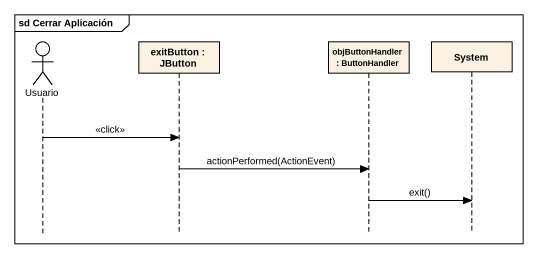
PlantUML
@startuml
mainframe sd Cerrar Aplicación
hide footbox
actor Usuario
participant "exitButton : JButton" as exitButton
participant "objButtonHandler : ButtonHandler" as objButtonHandler
participant System

Usuario -> exitButton : <<click>>
exitButton -> objButtonHandler : actionPerformed(ActionEvent)
objButtonHandler -> System : exit()
@enduml
